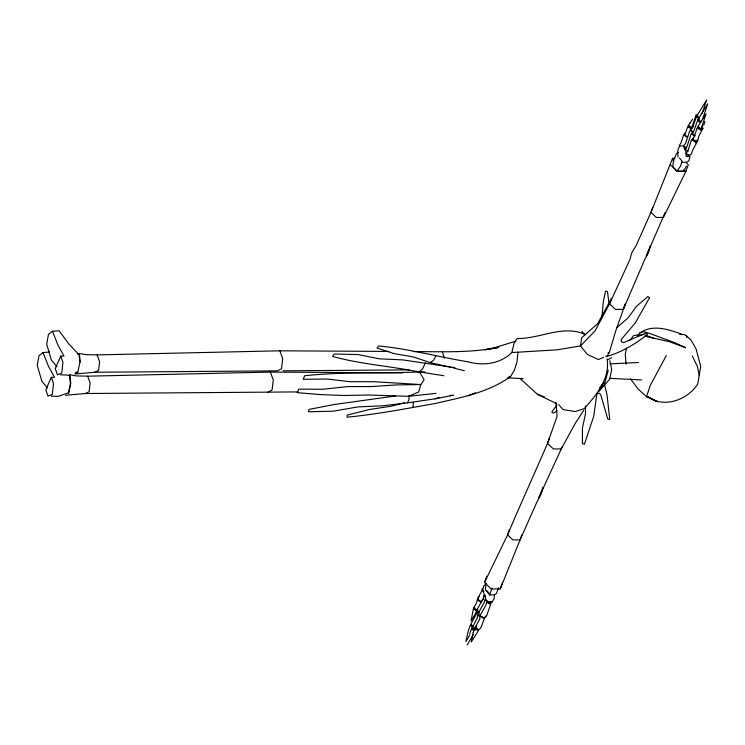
<?xml version="1.0" encoding="UTF-8"?>
<svg xmlns="http://www.w3.org/2000/svg" width="745" height="745" viewBox="0 0 745 745"><rect width="100%" height="100%" fill="white"/><g stroke="black" fill="none" stroke-linecap="round" stroke-linejoin="round"><path stroke-width="1.12" d="M489.661 594.044L489.614 594.92L494.55 594.92L496.421 593.439L498.647 587.721M409.154 395.725L408.903 399.748L407.524 402.859L382.641 405.792L358.112 406.9L332.959 411.212L308.532 411.789L308.989 409.396L334.244 404.526L395.586 395.94M494.531 594.566L494.112 598.933L491.998 601.736L488.254 601.746L486.42 600.6L482.658 590.152L483.803 585.933L485.135 584.62M674.84 158.294L672.586 158.294L650.972 212.381L636.137 245.571L631.779 252.788L629.73 259.996L609.55 303.83L595.069 330.882L580.448 345.969L557.036 349.824L517.952 352.199L516.956 362.172L514.208 370.628L510.576 376.504C488.375 392.624 461.09 397.485 434.95 403.548C405.746 408.67 376.597 414.35 347.058 417.191L347.17 415.133L369.259 409.536L391.227 406.221L404.488 402.784M486.085 583.27L485.377 589.779L489.614 594.92L492.054 588.001M601.904 317.361L603.31 301.827L605.536 291.062L607.482 291.565L608.972 303.308M678.285 152.287L676.404 153.759L673.443 161.386L672.744 166.396L676.199 170.568M679.412 158.005L682.075 161.237L680.613 165.967L676.888 171.397L683.631 171.397L683.91 169.394M630.512 378.916L638.102 388.992L646.511 396.74L647.973 396.768C663.953 408.707 688.091 399.758 697.767 383.824L700.719 366.456L696.128 349.079L691.118 340.242L686.322 335.688L684.338 334.579L679.663 334.393M608.386 352.348L607.864 355.467L605.76 356.371M611.282 357.572L611.161 358.252L607.967 359.444M487.63 602.118L489.791 603.403L490.154 601.522M68.596 393.611L70.784 383.349L69.872 374.744L75.953 375.89L87.659 376.178L270.379 372.09L402.654 372.854M626.601 347.999L625.26 354.089L626.024 364.165M473.364 608.777L471.017 621.004L476.921 611.179L473.364 608.777L474.63 607.166M482.294 588.606L481.67 591.195L477.387 598.887L479.491 596.196M448.453 366.801L430.182 362.591L413.158 356.892L394.124 353.605L377.007 348.027L378.721 345.978C409.005 348.809 438.395 356.976 468.344 361.856C483.282 366.093 500.621 363.839 511.862 352.441L514.059 343.287L517.151 338.537C540.227 338.901 562.875 324.233 585.784 334.645M608.237 370.284L604.53 384.048L598.952 391.153L609.671 379.252L611.71 369.604L609.866 360.664M412.954 407.45L413.428 402.393M558.741 404.628L563.09 409.582L575.27 411.557L584.229 408.642C596.531 394.924 610.239 378.544 607.091 358.829M609.112 353.27L615.743 330.873L625.316 303.82M703.708 125.3L704.919 121.519M696.23 114.441L691.667 128.14L688.119 125.737L690.01 123.325M702.218 113.184L706.642 100.035L696.715 116.09L699.117 117.533M702.954 118.082L707.75 103.834L697.888 119.731L701.101 121.649M697.162 128.01L694.21 136.642L692.04 139.52L695.783 141.755L697.981 139.511L698.652 136.633L703.094 128L700.896 130.235L697.162 128.01L698.624 126.52M509.403 529.76L507.606 534.836L484.492 582.534L491.216 588.913L500.249 588.913L520.066 539.902L537.331 501.124L541.047 494.419L543.105 487.211L538.765 497.884L561.255 448.937L575.103 423.626L583.735 410.346M521.863 534.826L520.066 539.902L512.895 539.902L507.606 534.836C520.522 504.03 534.314 474.118 547.51 443.377L549.54 437.799M652.76 207.306L650.972 212.381L656.252 217.447L663.432 217.438L686.015 171.061L688.333 164.673L686.657 163.071M665.22 212.372L646.194 256.243L650.534 245.571L648.476 252.779L644.76 259.483L623.295 309.399L615.407 309.399L609.55 303.83L611.571 298.261L597.723 323.581L581.752 337.699L580.448 345.969L587.554 354.546L598.393 359.546L603.655 357.274M490.489 604.828L486.783 615.323L484.334 617.81M484.492 582.534L486.811 576.146M500.249 588.913L502.568 582.515M561.926 447.084L561.255 448.937L553.377 448.946L547.51 443.377L557.083 416.325L555.938 402.477M623.295 309.399L624.981 304.752M469.667 633.865L471.445 629.069L473.019 627.467M484.166 619.076L480.935 627.709L478.737 629.944L475.003 627.718L479.724 619.076L480.115 616.208L483.85 618.443L486.057 616.199M51.331 377.305L45.79 389.784L47.969 396.117L52.29 394.375L53.519 383.638L51.331 377.305L54.525 377.305L48.537 366.391L42.986 352.571L38.991 355.738L37.25 365.478L41.906 381.291L47.559 388.08M60.792 356.036L55.251 368.505L57.43 374.837L61.751 373.096L62.971 362.368L60.792 356.036L63.977 356.036L57.989 345.112L52.448 331.301L48.444 334.468L46.712 344.209L51.368 360.021L57.02 366.81M425.321 362.824L422.629 368.859L418.941 371.969C390.278 366 360.85 364.342 332.549 356.408L334.216 354.015L358.149 354.555L379.475 358.839L403.036 359.919L454.85 367.658M478.625 598.887L478.243 599.734L480.59 601.317M685.037 134.603L684.655 135.46L686.992 137.043M474.658 607.92L474.286 608.777L476.642 610.369M471.66 624.701L471.25 625.623L473.028 626.685M477.936 610.63L477.517 611.58L479.277 612.632M691.556 130.142L691.136 131.083L692.897 132.135M697.786 116.09L697.376 117.012L699.155 118.073M472.926 628.147L472.516 629.069L474.295 630.13M479.11 614.29L478.681 615.23L480.45 616.283M692.822 133.569L692.403 134.51L695.048 136.093M698.959 119.731L698.549 120.653L700.328 121.714M435.983 355.644L433.515 360.375L430.182 362.591M683.631 171.397L686.471 165.967M480.171 615.323L486.075 604.828L486.532 602.118L490.07 604.232L492.156 602.118M666.319 355.514L650.171 385.631L646.511 396.74L657.611 401.788L647.973 396.768M469.76 635.066L465.839 641.678L468.335 630.577L470.188 625.623L472.591 627.057M467.171 644.965L473.336 634.572M679.216 145.657L681.005 142.844L683.416 135.46L685.521 132.768M637.888 335.762L639.582 333.164C652.555 323.889 668.06 329.355 681.517 334.086M689.935 123.055L692.664 119.172M630.223 340.055L633.371 335.772L638.148 334.784L641.436 335.474M556.934 404.991L551.812 411.901L553.405 413.196L557.186 410.737M599.613 387.959L603.897 382.185M693.176 126.585L691.286 128.997L687.737 126.585L686.015 131.725L684.106 134.603L687.654 137.015M481.344 601.569L483.449 598.878M697.888 119.731L699.462 118.129M690.997 129.751L689.684 131.083L685.605 143.263L683.5 146.178L686.35 147.883M692.925 132.508L690.95 134.51L687.067 146.262L684.962 149.177L688.063 151.17M702.097 128L700.635 129.49L698.158 128.01M693.148 138.533L691.313 140.395L687.886 150.89L685.931 153.6L689.479 155.714L691.556 153.6L692.301 150.89L697.925 140.395L695.476 142.882M696.575 140.395L695.122 141.867L692.664 140.395M477.796 609.298L476.483 610.63L483.235 598.449L483.729 595.534L485.628 596.671M479.631 612.288L477.657 614.29L484.213 602.537L484.706 599.623L487.556 601.327M489.791 603.403L491.067 602.118M475.003 627.718L476.465 626.228M689.19 154.895L688.417 155.584L686.834 154.075M616.776 327.698L628.044 317.929L636.584 306.269L647.861 296.51L649.556 297.693L635.261 322.948L621.153 339.562L621.377 341.843L623.602 342.653L646.148 332.978L647.489 334.449C635.383 343.929 622 352.171 607.091 356.343M77.778 354.294L79.333 353.465L85.414 354.611L97.12 354.899L279.841 350.811L388.909 351.426M68.317 375.573L69.872 374.744M75.236 372.919L77.955 371.457L79.883 362.47L79.054 354.75L68.819 343.901L59.032 330.752L52.448 331.301M78.048 372.342L74.938 373.999L94.978 372.239L277.363 370.87L281.508 368.794L282.746 358.764L279.841 350.811M94.978 372.239L98.564 370.442L99.625 361.772L97.12 354.899M65.486 395.278L85.517 393.509L89.102 391.721L90.173 383.051L87.659 376.178M85.517 393.509L267.902 392.14L272.046 390.063L273.285 380.034L270.379 372.09M408.605 396.303L418.643 391.991L420.823 384.55L424.119 379.671L419.444 371.913C381.207 373.645 342.877 371.634 304.742 375.741L303.159 379.289L327.279 379.047L350.001 381.701L373.916 381.71L420.823 384.55L396.377 384.932L371.764 386.553L347.822 386.59L322.734 389.272L298.792 389.113L297.218 392.662L320.499 394.58L344.041 395.493L368.17 395.008L408.605 396.303L436.095 393.369M468.13 395.763L475.366 392.783M639.582 333.164L643.568 331.683L648.979 333.145L674.933 342.774L685.754 347.747L669.224 341.648L644.723 336.163M641.166 335.157L643.019 334.505M515.745 341.201L494.95 347.589L485.246 349.712M508.584 377.138L510.576 376.504M407.524 402.859L435.052 398.826L439.503 397.504M435.052 398.826L453.463 395.269L450.073 395.455M485.284 349.75L498.694 347.403C470.579 353.037 441.766 351.64 413.279 351.584M418.941 371.969L424.995 371.997M42.986 352.571L49.57 352.031M638.512 362.498L609.82 363.867M511.862 352.441L517.952 352.199M609.466 378.348L641.547 379.931M283.007 370.824L409.117 369.874M267.902 392.14L297.842 391.917M682.187 162.28L686.964 162.28L688.911 160.771L689.954 156.478L686.21 156.487L685.996 151.691L683.174 145.955L680.138 145.955L678.36 148.311L677.726 151.421L677.978 156.999M686.015 171.061L676.982 171.061L670.267 164.682M60.615 374.837L67.776 375.07M51.154 396.107L58.315 396.349L68.503 392.736L70.421 383.75L69.602 376.02M507.671 377.836L522.999 378.674M419.444 371.913L443.927 375.75M645.068 334.989L654.361 338.472M449.514 367.062L451.638 367.583M453.761 368.104L464.377 370.731M684.608 147.091L686.788 147.873M520.122 378.525L537.294 394.226L544.511 396.983M537.294 394.226L556.701 403.678M699.508 118.93L696.305 117.012L692.794 127.05L690.466 130.142L693.679 132.061M700.691 122.571L697.478 120.653L694.07 130.477L691.732 133.569L694.945 135.488M698.54 127.153L700.188 128.14M693.055 139.52L695.513 140.982M478.839 613.014L476.428 611.58L476.008 614.662L470.589 624.701L473.801 626.62M481.13 616.199L483.589 617.67M480.004 616.674L477.592 615.24L477.182 618.322L471.855 628.147L475.068 630.065M475.999 627.718L477.647 628.706M475.617 628.566L478.094 630.056M471.445 629.069L473.857 630.503M691.388 127.339L689.032 125.737L688.65 126.585L691.006 128.187M480.87 602.146L477.312 599.734L476.753 602.416L473.746 607.92L477.294 610.332M486.997 590.813L488.99 593.234M581.975 331.357L584.75 334.905M482.658 590.152L483.924 591.856M692.263 356.017L697.357 366.307L699.359 375.666M442.279 351.77L444.532 358.308M672.586 158.294L673.443 161.386M604.661 385.221L607.045 394.99L609.736 419.379L607.818 419.193L600.61 394.366L598.626 393.015L596.838 394.273L593.681 416.474L584.397 444.281L582.46 443.61L582.432 428.096L585.495 413.643L585.477 405.885M686.322 335.688L686.732 337.466M484.893 594.938L485.237 597.164M79.333 353.465L80.246 362.07M473.205 632.486L471.278 641.929L478.355 630.801L474.621 628.575L473.205 632.486M702.041 126.231L701.278 129.379L697.543 127.153L706.083 113.789L702.041 126.231"/></g></svg>
